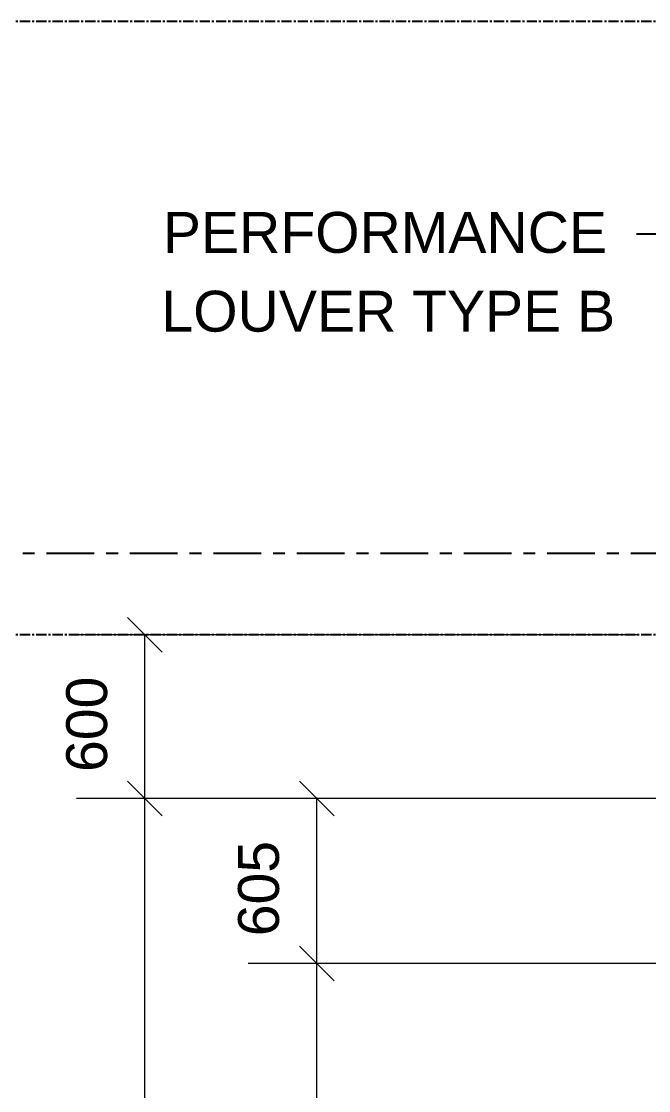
# Model space of a CAD drawing. Header units: millimetres. Extents: x -187664 to 435448, y -313239 to 299894.
# Drawn here: x 381393 to 383695, y 179481 to 183403 of the extents above; entities that cross this region are included whole.
import ezdxf
from ezdxf.enums import TextEntityAlignment as Align

# ---------------------------------------------------------------- set-up
doc = ezdxf.new("R2010")
doc.units = ezdxf.units.MM
for name, pattern in [('CENTER', [2, 1.25, -0.25, 0.25, -0.25]), ('TA_GL_000.70000', [1.925, 0.7, -0.175, 0.175, -0.175, 0.7]), ('XKITLINE00', [0])]:
    doc.linetypes.add(name, pattern=pattern)
for name, color, linetype in [('000 - 0_SYM_DWG_GRIDLINE_MAIN_COLOR_251', 7, 'Continuous'), ('000 - EXISTING_DIM_MAIN_COLOR_251', 7, 'Continuous'), ('000 - GRID', 7, 'CENTER')]:
    doc.layers.add(name, color=color, linetype=linetype)
doc.styles.add('RomanS', font='arial.ttf', dxfattribs={"width": 0.8})
doc.styles.add('TA', font='', dxfattribs={"height": 4.5})
doc.styles.get('TA').set_extended_font_data('Cordia New')
doc.dimstyles.get("Standard").update_dxf_attribs({"dimtxt": 0.18, "dimasz": 0.18, "dimexe": 0.18, "dimexo": 0.0625, "dimgap": 0.09, "dimtad": 0, "dimtih": 1, "dimtoh": 1, "dimdec": 4, "dimzin": 0, "dimdsep": 46, "dimtxsty": 'Standard', "dimcen": 0.09, "dimclrd": 7, "dimclre": 7, "dimclrt": 7, "dimadec": 0, "dimazin": 0, "dimtfac": 1, "dimtdec": 4, "dimtofl": 0, "dimtmove": 0, "dimatfit": 3, "dimfxl": 1, "dimtolj": 1, "dimtzin": 0, "dimarcsym": 0})

# ---------------------------------------------------------------- blocks, each defined once
blk = doc.blocks.new('*U4942')
at = {"layer": '000 - 0_SYM_DWG_GRIDLINE_MAIN_COLOR_251', "color": 7, "linetype": 'ByBlock', "ltscale": 5}
blk.add_line((20, 0), (-200.56, 0), dxfattribs=at)
at = {"color": 7, "style": 'TA', "flags": 1}
blk.add_attdef('LOCATION', (6, -6), '', height=4.5, rotation=270, dxfattribs=at)
blk = doc.blocks.new('W-1-PP19-ST-ENT1-1_20260611-151514_ELEVATION_4_DIMS')
at = {"layer": '000 - GRID', "color": 7, "linetype": 'TA_GL_000.70000', "xscale": 50.00000000000004, "yscale": 50.00000000000004, "zscale": 50.00000000000004, "rotation": 180}
blk.add_blockref('*U4942', (-2830, 113950), dxfattribs=at)
blk = doc.blocks.new('W-1-PP19-ST-ENT1-1_20260611-151415_ELEVATION_4_ST')
at = {"layer": '000 - EXISTING_DIM_MAIN_COLOR_251', "color": 7, "linetype": 'CENTER', "ltscale": 30}
for p, q in [((8080.8, 115900), (-6745.8, 115900)), ((8080.8, 113650), (-6745.8, 113650))]:
    blk.add_line(p, q, dxfattribs=at)
at = {"layer": '000 - EXISTING_DIM_MAIN_COLOR_251', "color": 7, "linetype": 'XKITLINE00', "lineweight": 0}
for p, q in [((-2001.4, 113713.6), (-1874.1, 113586.4)), ((-125, 113650), (-2189, 113650)), ((-1937.7, 113050), (-1937.7, 113650)), ((-2001.4, 113113.6), (-1874.1, 112986.4)), ((-2001.4, 113113.6), (-1874.1, 112986.4)), ((-1370.7, 113113.6), (-1243.4, 112986.4)), ((833, 113050), (-2189, 113050)), ((833, 113050), (-2189, 113050)), ((-1937.7, 109750), (-1937.7, 113050)), ((833, 113050), (-1558.3, 113050)), ((-1307.1, 112445), (-1307.1, 113050)), ((-1370.7, 112508.6), (-1243.4, 112381.4)), ((-1370.7, 112508.6), (-1243.4, 112381.4)), ((853.1, 112445), (-1558.3, 112445)), ((853.1, 112445), (-1558.3, 112445)), ((-1307.1, 110145), (-1307.1, 112445))]:
    blk.add_line(p, q, dxfattribs=at)
at = {"layer": '000 - EXISTING_DIM_MAIN_COLOR_251', "color": 7}
for p in [(-1937.7, 113650), (-1937.7, 113050), (-1937.7, 113050), (-1307.1, 113050), (-1307.1, 112445), (-1307.1, 112445)]:
    blk.add_point(p, dxfattribs=at)
at = {"layer": '000 - EXISTING_DIM_MAIN_COLOR_251', "color": 7, "style": 'RomanS'}
for s, p in [('PERFORMANCE', (-1871.7, 115051)), ('LOUVER TYPE B', (-1877, 114762))]:
    blk.add_text(s, height=150, dxfattribs=at).set_placement(p)
for s, p in [('600', (-2076.5, 113147)), ('605', (-1445.8, 112544.5))]:
    blk.add_text(s, height=150, rotation=90, dxfattribs=at).set_placement(p)
for tag, p in [('A', (0, 119772.4)), ('A1', (4058, 119772.4))]:
    blk.add_attdef(tag, text='', height=250, dxfattribs=at).set_placement(p, align=Align.MIDDLE_CENTER)
at = {"layer": '000 - EXISTING_DIM_MAIN_COLOR_251', "color": 7}
blk.add_leader([(920.6, 113907.7), (308.6, 115120), (-133.4, 115120)], dimstyle='Standard', override={"dimasz": 100, "dimgap": 0.09, "dimtad": 0, "dimclrd": 7}, dxfattribs=at)

msp = doc.modelspace()

# ---------------------------------------------------------------- block references
at = {"color": 7}
msp.add_blockref('W-1-PP19-ST-ENT1-1_20260611-151415_ELEVATION_4_ST', (383783.906, 67502.983), dxfattribs=at)

# ---------------------------------------------------------------- next in the draw order: block references
msp.add_blockref('W-1-PP19-ST-ENT1-1_20260611-151514_ELEVATION_4_DIMS', (383783.906, 67502.983), dxfattribs=at)

doc.saveas('drawing.dxf')
